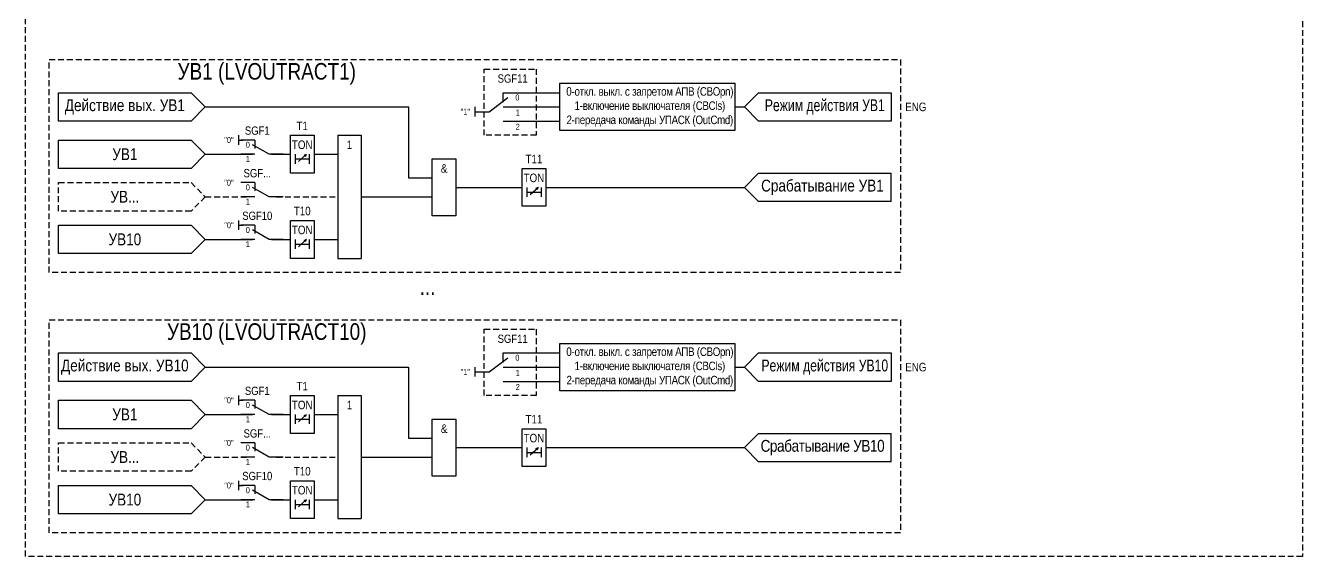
# Model space of a CAD drawing. Header units: millimetres. Extents: x -6343 to 676, y -1039 to 887.
# Drawn here: x -2178 to -1908, y 471 to 583.2 of the extents above; entities that cross this region are included whole.
import ezdxf
from ezdxf.enums import TextEntityAlignment as Align

# ---------------------------------------------------------------- set-up
doc = ezdxf.new("R2010")
doc.units = ezdxf.units.MM
doc.linetypes.add('штриховая2', pattern=[0.375, 0.25, -0.125])
doc.layers.add('Основная', color=7, linetype='Continuous')
doc.styles.add('2.5_Gost_RD', font='ARIALN.TTF', dxfattribs={"height": 2.5})
doc.styles.add('3.5_Gost_RD', font='ARIALN.TTF', dxfattribs={"height": 3.5})
doc.styles.add('Вывод', font='ARIALN.TTF', dxfattribs={"height": 2.5})
doc.styles.add('Компонент', font='ARIALN.TTF', dxfattribs={"height": 3.5})

# ---------------------------------------------------------------- blocks, each defined once
blk = doc.blocks.new('*U79')
at = {"layer": 'Основная', "ltscale": 0.35}
blk.add_line((6, 6), (6, 2.5), dxfattribs=at)
at = {"layer": 'Основная', "color": 0}
blk.add_line((0, 0), (7, 4), dxfattribs=at)
blk = doc.blocks.new('*U81')
at = {"layer": 'Основная', "color": 0}
for p, q in [((-3, 6), (-9, 6)), ((-3, 0), (-9, 0)), ((9, 0), (3, 0))]:
    blk.add_line(p, q, dxfattribs=at)
at = {"layer": 'Основная', "ltscale": 0.25, "xscale": -1}
blk.add_blockref('*U79', (3, 0), dxfattribs=at)
at = {"layer": 'Основная'}
for tag, height, style, p in [('ОУ', 3.5, 'Компонент', (-2, 10)), ('В1', 2.5, 'Вывод', (-14, 6)), ('В2', 2.5, 'Вывод', (-6, 4)), ('В3', 2.5, 'Вывод', (-6, -2))]:
    blk.add_attdef(tag, text='', height=height, dxfattribs=dict(at, style=style)).set_placement(p, align=Align.MIDDLE_CENTER)

msp = doc.modelspace()

# ---------------------------------------------------------------- linework, layer by layer
at = {"ltscale": 100}
for p, q in [((-2171, 569), (-2143, 569)), ((-2143, 569), (-2140, 566)), ((-2080, 565), (-2076, 568)), ((-2077, 567), (-2077, 569)), ((-2077, 569), (-2065, 569)), ((-2023, 569), (-2026, 566)), ((-2023, 569), (-1995, 569)), ((-2140, 566), (-2143, 563)), ((-2140, 566), (-2097, 566)), ((-2097, 566), (-2097, 551)), ((-2083, 566), (-2083, 564)), ((-2083, 565), (-2080, 565)), ((-2077, 566), (-2065, 566)), ((-2026, 566), (-2023, 563)), ((-2143, 563), (-2171, 563)), ((-2077, 563), (-2065, 563)), ((-1995, 563), (-2023, 563)), ((-2171, 559), (-2143, 559)), ((-2143, 559), (-2140, 556)), ((-2133, 560), (-2133, 558)), ((-2133, 559), (-2132, 559)), ((-2112, 560), (-2107, 560)), ((-2112, 560), (-2112, 534)), ((-2107, 560), (-2107, 534)), ((-2140, 556), (-2143, 553)), ((-2140, 556), (-2130, 556)), ((-2126, 556), (-2122, 556)), ((-2117, 556), (-2112, 556)), ((-2143, 553), (-2171, 553)), ((-2097, 551), (-2092, 551)), ((-2023, 552), (-2026, 549)), ((-2023, 552), (-1995, 552)), ((-1995, 546), (-1995, 552)), ((-2087, 549), (-2073, 549)), ((-2068, 549), (-2026, 549)), ((-2026, 549), (-2023, 546)), ((-2107, 547), (-2092, 547)), ((-1995, 546), (-2023, 546)), ((-2171, 541), (-2143, 541)), ((-2143, 541), (-2140, 538)), ((-2133, 542), (-2133, 540)), ((-2133, 541), (-2132, 541)), ((-2140, 538), (-2143, 535)), ((-2140, 538), (-2130, 538)), ((-2126, 538), (-2122, 538)), ((-2117, 538), (-2112, 538)), ((-2143, 535), (-2171, 535)), ((-2112, 534), (-2107, 534)), ((-2171, 514), (-2143, 514)), ((-2143, 514), (-2140, 511)), ((-2080, 510), (-2076, 513)), ((-2077, 512), (-2077, 514)), ((-2077, 514), (-2065, 514)), ((-2023, 514), (-2026, 511)), ((-2023, 514), (-1995, 514)), ((-2140, 511), (-2143, 508)), ((-2140, 511), (-2097, 511)), ((-2097, 511), (-2097, 496)), ((-2083, 511), (-2083, 509)), ((-2077, 511), (-2065, 511)), ((-2026, 511), (-2023, 508)), ((-2143, 508), (-2171, 508)), ((-2083, 510), (-2080, 510)), ((-2077, 508), (-2065, 508)), ((-1995, 508), (-2023, 508)), ((-2133, 505), (-2133, 503)), ((-2112, 505), (-2107, 505)), ((-2112, 505), (-2112, 479)), ((-2107, 505), (-2107, 479)), ((-2171, 504), (-2143, 504)), ((-2143, 504), (-2140, 501)), ((-2133, 504), (-2132, 504)), ((-2140, 501), (-2143, 498)), ((-2140, 501), (-2130, 501)), ((-2126, 501), (-2122, 501)), ((-2117, 501), (-2112, 501)), ((-2143, 498), (-2171, 498)), ((-2023, 497), (-2026, 494)), ((-2023, 497), (-1995, 497)), ((-1995, 491), (-1995, 497)), ((-2097, 496), (-2092, 496)), ((-2107, 492), (-2092, 492)), ((-2087, 494), (-2073, 494)), ((-2068, 494), (-2026, 494)), ((-2026, 494), (-2023, 491)), ((-1995, 491), (-2023, 491)), ((-2171, 486), (-2143, 486)), ((-2143, 486), (-2140, 483)), ((-2133, 487), (-2133, 485)), ((-2133, 486), (-2132, 486)), ((-2140, 483), (-2143, 480)), ((-2140, 483), (-2130, 483)), ((-2126, 483), (-2122, 483)), ((-2117, 483), (-2112, 483)), ((-2143, 480), (-2171, 480)), ((-2112, 479), (-2107, 479))]:
    msp.add_line(p, q, dxfattribs=at)
at = {"color": 7, "ltscale": 100}
for p, q in [((-2120.3, 554.46), (-2118.63, 555.95)), ((-2118.63, 555.95), (-2119.15, 555.73)), ((-2118.63, 555.95), (-2118.89, 555.48)), ((-2071.3, 547.46), (-2069.63, 548.95)), ((-2069.63, 548.95), (-2070.15, 548.73)), ((-2069.63, 548.95), (-2069.89, 548.48)), ((-2120.3, 536.46), (-2118.63, 537.95)), ((-2118.63, 537.95), (-2119.15, 537.73)), ((-2118.63, 537.95), (-2118.89, 537.48)), ((-2120.3, 499.46), (-2118.63, 500.95)), ((-2118.63, 500.95), (-2119.15, 500.73)), ((-2118.63, 500.95), (-2118.89, 500.48)), ((-2071.3, 492.46), (-2069.63, 493.95)), ((-2069.63, 493.95), (-2070.15, 493.73)), ((-2069.63, 493.95), (-2069.89, 493.48)), ((-2120.3, 481.46), (-2118.63, 482.95)), ((-2118.63, 482.95), (-2119.15, 482.73)), ((-2118.63, 482.95), (-2118.89, 482.48))]:
    msp.add_line(p, q, dxfattribs=at)
at = {"linetype": 'штриховая2', "ltscale": 5}
for p, q in [((-2171, 550), (-2143, 550)), ((-2143, 550), (-2140, 547)), ((-2140, 547), (-2143, 544)), ((-2140, 547), (-2131, 547)), ((-2125, 547), (-2112, 547)), ((-2171, 495), (-2143, 495)), ((-2143, 495), (-2140, 492)), ((-2140, 492), (-2143, 489)), ((-2140, 492), (-2131, 492)), ((-2125, 492), (-2112, 492))]:
    msp.add_line(p, q, dxfattribs=at)
at = {"color": 3, "linetype": 'штриховая2', "ltscale": 5}
msp.add_lwpolyline([(-2178, 751), (-1908, 751), (-1908, 471), (-2178, 471)], close=True, dxfattribs=at)
at = {"linetype": 'штриховая2', "ltscale": 5}
for points in [[(-2173, 576), (-1993, 576), (-1993, 531), (-2173, 531)], [(-2081, 574), (-2070, 574), (-2070, 560), (-2081, 560)], [(-2173, 521), (-1993, 521), (-1993, 476), (-2173, 476)], [(-2081, 519), (-2070, 519), (-2070, 505), (-2081, 505)]]:
    msp.add_lwpolyline(points, close=True, dxfattribs=at)
at = {"ltscale": 100}
for points in [[(-2065, 571), (-2028, 571), (-2028, 561), (-2065, 561)], [(-2122, 560), (-2117, 560), (-2117, 552), (-2122, 552)], [(-2092, 555), (-2087, 555), (-2087, 543), (-2092, 543)], [(-2073, 553), (-2068, 553), (-2068, 545), (-2073, 545)], [(-2122, 542), (-2117, 542), (-2117, 534), (-2122, 534)], [(-2065, 516), (-2028, 516), (-2028, 506), (-2065, 506)], [(-2122, 505), (-2117, 505), (-2117, 497), (-2122, 497)], [(-2092, 500), (-2087, 500), (-2087, 488), (-2092, 488)], [(-2073, 498), (-2068, 498), (-2068, 490), (-2073, 490)], [(-2122, 487), (-2117, 487), (-2117, 479), (-2122, 479)]]:
    msp.add_lwpolyline(points, close=True, dxfattribs=at)
for points in [[(-2171, 569), (-2143, 569), (-2140, 566), (-2143, 563), (-2171, 563), (-2171, 569)], [(-2026, 566), (-2023, 569), (-1995, 569), (-1995, 563), (-2023, 563), (-2026, 566)], [(-2028, 566), (-2026, 566)], [(-2171, 559), (-2143, 559), (-2140, 556), (-2143, 553), (-2171, 553), (-2171, 559)], [(-2121, 556), (-2121, 554)], [(-2121, 555), (-2118, 555)], [(-2118, 556), (-2118, 554)], [(-2072, 549), (-2072, 547)], [(-2069, 549), (-2069, 547)], [(-2072, 548), (-2069, 548)], [(-2171, 541), (-2143, 541), (-2140, 538), (-2143, 535), (-2171, 535), (-2171, 541)], [(-2121, 538), (-2121, 536)], [(-2118, 538), (-2118, 536)], [(-2121, 537), (-2118, 537)], [(-2171, 514), (-2143, 514), (-2140, 511), (-2143, 508), (-2171, 508), (-2171, 514)], [(-2026, 511), (-2023, 514), (-1995, 514), (-1995, 508), (-2023, 508), (-2026, 511)], [(-2028, 511), (-2026, 511)], [(-2171, 504), (-2143, 504), (-2140, 501), (-2143, 498), (-2171, 498), (-2171, 504)], [(-2121, 501), (-2121, 499)], [(-2121, 500), (-2118, 500)], [(-2118, 501), (-2118, 499)], [(-2072, 494), (-2072, 492)], [(-2072, 493), (-2069, 493)], [(-2069, 494), (-2069, 492)], [(-2171, 486), (-2143, 486), (-2140, 483), (-2143, 480), (-2171, 480), (-2171, 486)], [(-2121, 483), (-2121, 481)], [(-2121, 482), (-2118, 482)], [(-2118, 483), (-2118, 481)]]:
    msp.add_lwpolyline(points, dxfattribs=at)
at = {"linetype": 'штриховая2', "ltscale": 5}
for points in [[(-2171, 550), (-2143, 550), (-2140, 547), (-2143, 544), (-2171, 544), (-2171, 550)], [(-2171, 495), (-2143, 495), (-2140, 492), (-2143, 489), (-2171, 489), (-2171, 495)]]:
    msp.add_lwpolyline(points, dxfattribs=at)

# ---------------------------------------------------------------- block references
at = {"layer": 'Основная', "ltscale": 0.25, "xscale": 0.5, "yscale": 0.5, "zscale": 0.5}
for p, values in [((-2128, 556), {'ОУ': 'SGF1', 'В1': '"0"', 'В2': '0', 'В3': '1'}), ((-2128, 547), {'ОУ': 'SGF...', 'В1': '"0"', 'В2': '0', 'В3': '1'}), ((-2128, 538), {'ОУ': 'SGF10', 'В1': '"0"', 'В2': '0', 'В3': '1'}), ((-2128, 501), {'ОУ': 'SGF1', 'В1': '"0"', 'В2': '0', 'В3': '1'}), ((-2128, 492), {'ОУ': 'SGF...', 'В1': '"0"', 'В2': '0', 'В3': '1'}), ((-2128, 483), {'ОУ': 'SGF10', 'В1': '"0"', 'В2': '0', 'В3': '1'})]:
    msp.add_blockref('*U81', p, dxfattribs=at).add_auto_attribs(values)

# ---------------------------------------------------------------- texts
at = {"color": 30, "ltscale": 100, "char_height": 3.5, "attachment_point": 5, "style": '3.5_Gost_RD'}
for s, insert, width in [('УВ1 (LVOUTRACT1)', (-2127, 573), 92), ('...', (-2093, 528), 160), ('УВ10 (LVOUTRACT10)', (-2127, 518), 92)]:
    msp.add_mtext(s, dxfattribs=dict(at, insert=insert, width=width))
at = {"ltscale": 100, "attachment_point": 5, "style": '2.5_Gost_RD'}
for s, insert, char_height, width in [('{\\T0.95;0-откл. выкл. с запретом АПВ (CBOpn)\\P1-включение выключателя (CBCls)}\\P{\\T0.95;2-передача команды УПАСК (OutCmd)}', (-2046, 566), 1.8, 36), ('{\\W0.9;Режим действия УВ1}', (-2009, 566), 2.5, 27), ('ENG', (-1989.75, 566), 1.8, 7.5), ('T1', (-2119.5, 562), 1.8, 5), ('TON', (-2119.5, 558), 1.8, 5), ('1', (-2109.5, 558), 1.8, 5), ('&', (-2089.5, 553), 1.8, 5), ('T11', (-2070.5, 555), 1.8, 5), ('TON', (-2070.5, 551), 1.8, 5), ('Срабатывание УВ1', (-2009.5, 549), 2.5, 27), ('T10', (-2119.5, 544), 1.8, 5), ('TON', (-2119.5, 540), 1.8, 5), ('{\\T0.95;0-откл. выкл. с запретом АПВ (CBOpn)\\P1-включение выключателя (CBCls)}\\P{\\T0.95;2-передача команды УПАСК (OutCmd)}', (-2046, 511), 1.8, 36), ('{\\W0.9;Режим действия УВ10}', (-2009, 511), 2.5, 27), ('ENG', (-1989.75, 511), 1.8, 7.5), ('T1', (-2119.5, 507), 1.8, 5), ('TON', (-2119.5, 503), 1.8, 5), ('1', (-2109.5, 503), 1.8, 5), ('T11', (-2070.5, 500), 1.8, 5), ('&', (-2089.5, 498), 1.8, 5), ('TON', (-2070.5, 496), 1.8, 5), ('{\\T0.95;Срабатывание УВ10}', (-2009.5, 494), 2.5, 27), ('T10', (-2119.5, 489), 1.8, 5), ('TON', (-2119.5, 485), 1.8, 5)]:
    msp.add_mtext(s, dxfattribs=dict(at, insert=insert, char_height=char_height, width=width))
at = {"color": 0, "ltscale": 100, "char_height": 2.5, "width": 28, "attachment_point": 5, "style": '2.5_Gost_RD'}
for s, insert in [('{\\C256;Действие вых. УВ1}', (-2157, 566)), ('{\\C256;УВ1}', (-2157, 556)), ('{\\C256;УВ...}', (-2157, 547)), ('{\\C256;УВ10}', (-2157, 538)), ('{\\C256;Действие вых. УВ10}', (-2157, 511)), ('{\\C256;УВ1}', (-2157, 501)), ('{\\C256;УВ...}', (-2157, 492)), ('{\\C256;УВ10}', (-2157, 483))]:
    msp.add_mtext(s, dxfattribs=dict(at, insert=insert))
at = {"ltscale": 100, "char_height": 1.25, "attachment_point": 1, "style": '3.5_Gost_RD'}
for s, insert in [('1', (-2074.36, 565.43)), ('2', (-2074.36, 562.43)), ('1', (-2074.36, 510.43)), ('2', (-2074.36, 507.43))]:
    msp.add_mtext_dynamic_manual_height_columns(s, width=2, gutter_width=17.5, heights=[0], dxfattribs=dict(at, insert=insert))
at = {"layer": 'Основная'}
for tag, text, height, style, p in [('SGF11', '-S', 1.75, 'Компонент', (-2075, 572)), ('0', '2', 1.25, 'Вывод', (-2074, 568)), ('"1"', '1', 1.25, 'Вывод', (-2085, 565)), ('SGF11', '-S', 1.75, 'Компонент', (-2075, 517)), ('0', '2', 1.25, 'Вывод', (-2074, 513)), ('"1"', '1', 1.25, 'Вывод', (-2085, 510))]:
    msp.add_attdef(tag, text=text, height=height, dxfattribs=dict(at, style=style)).set_placement(p, align=Align.MIDDLE_CENTER)

doc.saveas('drawing.dxf')
